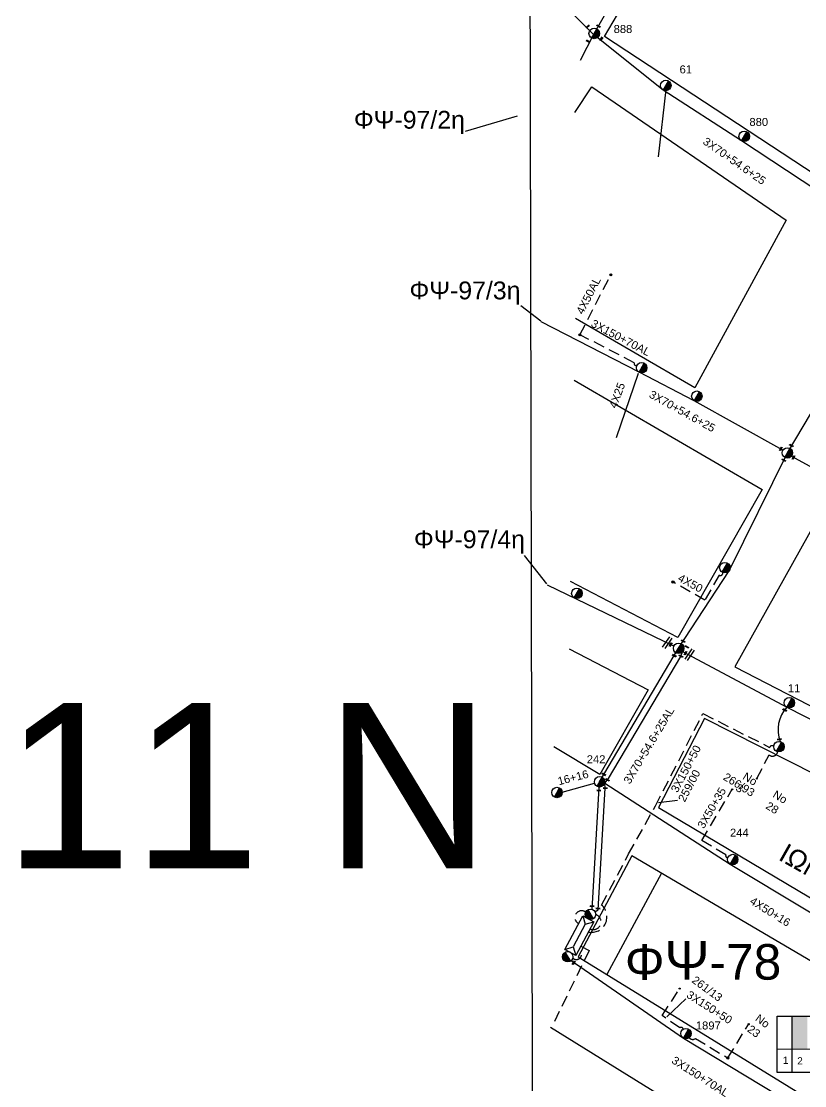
# Model space of a CAD drawing. Header units: millimetres. Extents: x 1421 to 13344, y 800 to 1949.
# Drawn here: x 10724.1 to 10900.3, y 1329.3 to 1568.7 of the extents above; entities that cross this region are included whole.
import ezdxf

# ---------------------------------------------------------------- set-up
doc = ezdxf.new("R2010")
doc.units = ezdxf.units.MM
doc.linetypes.add('DASHED', pattern=[19.05, 12.7, -6.35])
for name, color, linetype in [('Pillar OTE', 7, 'Continuous'), ('Άγνωστα', 7, 'Continuous'), ('Γυμνά εναέρια ΧΤ και ΦΟΠ (3Φ)   4x50+16AL', 7, 'Continuous'), ('Εναέρια παροχή ΧΤ 4x25', 7, 'SYN_LINE'), ('Επιγραφές - Σχήματα', 7, 'Continuous'), ('Καλωδια Χ.Τ. 3x50+35', 7, 'Continuous'), ('Καλώδια ΧΤ   3x150+50CU', 7, 'DASHED'), ('Καλώδια ΧΤ   3x150+70AL', 7, 'DASHED'), ('Καλώδια ΧΤ   3x150AL+50CU', 7, 'DASHED'), ('Μηχανική τομή', 7, 'Continuous'), ('Στύλος ΦΜ', 7, 'Continuous'), ('Στύλος ΦΜ @ 1', 7, 'Continuous'), ('Συνδέσεις', 7, 'Continuous'), ('Συνεστραμμένα ΧΤ   3x70+54.6+25 AL', 7, 'SYN_LINE'), ('Τομή', 7, 'Continuous'), ('Υποσταθμός εναέριος 2 στύλων', 7, 'Continuous'), ('Υποσταθμός πόλεως', 7, 'Continuous'), ('Υπόβαθρο ΔΕΗ', 7, 'Continuous'), ('Υπόγεια καλώδια Παροχών ΧΤ   4x50AL', 7, 'DASHED')]:
    doc.layers.add(name, color=color, linetype=linetype)
doc.styles.add('arial', font='ARIAL.TTF')
doc.styles.get("Standard").update_dxf_attribs({"font": 'ARIAL.TTF'})
doc.linetypes.add('SYN_LINE', pattern='A,0.5,-0.0001,["/\\/\\/\\/",Standard,S=0.1,R=0,X=0,Y=-0.05],-0.25', length=0.7501)
doc.dimstyles.new('ISO-25', dxfattribs={"dimtxt": 2.5, "dimasz": 2.5, "dimexe": 1.25, "dimexo": 0.625, "dimtad": 1, "dimtxsty": 'Standard', "dimcen": 2.5, "dimadec": 0, "dimazin": 0, "dimtfac": 1, "dimtmove": 0, "dimatfit": 3, "dimfxl": 1, "dimarcsym": 0})

# ---------------------------------------------------------------- blocks, each defined once
blk = doc.blocks.new('ΥΠΑΡΧΩΝ ΤΣΙΜΕΝΤΕΝΙΟΣ ΣΤΥΛΟΣ')
at = {"layer": 'Στύλος ΦΜ'}
blk.add_hatch(color=7, dxfattribs=at).paths.add_polyline_path([(-1.29, -2.28, 0.574793), (2.62, 0, 0.268822), (1.3, 2.27)])
at = {"layer": 'Στύλος ΦΜ', "color": 7}
blk.add_line((-1.29, -2.28), (1.3, 2.27), dxfattribs=at)
blk.add_circle((0, 0), 2.62, dxfattribs=at)
at = {"layer": 'Στύλος ΦΜ', "flags": 4}
for tag, p in [('ΑΡΙΘΜΟΣ', (-4.68, 8.05)), ('ΤΥΠΟΣ', (-4.91, 3.03))]:
    blk.add_attdef(tag, p, '', height=4, dxfattribs=at)
blk = doc.blocks.new('ΥΠΟΣΤΑΘΜΟΣ ΕΝΑΕΡΙΟΣ ΕΠΙ 2 ΣΤΥΛΩΝ')
at = {"layer": 'Υποσταθμός εναέριος 2 στύλων', "linetype": 'Continuous'}
for points in [[(-11.97, -2.11, 0.574793), (-8.45, -0.07, 0.268822), (-9.64, 1.98)], [(9.68, -2.15, 0.574793), (13.19, -0.1, 0.268822), (12.01, 1.95)]]:
    blk.add_hatch(color=256, dxfattribs=at).paths.add_polyline_path(points)
for p, q in [((-11.97, -2.11), (-9.64, 1.98)), ((9.68, -2.15), (12.01, 1.95))]:
    blk.add_line(p, q, dxfattribs=at)
for centre in [(-10.81, -0.07), (10.84, -0.1)]:
    blk.add_circle(centre, 2.36, dxfattribs=at)
at = {"layer": 'Υποσταθμός πόλεως', "linetype": 'Continuous', "ltscale": 40}
blk.add_lwpolyline([(-8.57, 2.82), (8.57, 2.82), (8.57, -2.82), (-8.57, -2.82)], close=True, dxfattribs=at)
for points in [[(-5.75, 0), (-8.57, 2.82)], [(-8.57, -2.82), (-5.75, 0)], [(-5.75, 0), (5.75, 0)], [(5.75, 0), (8.57, 2.82)], [(8.57, -2.82), (5.75, 0)]]:
    blk.add_lwpolyline(points, dxfattribs=at)
at = {"layer": 'Υποσταθμός εναέριος 2 στύλων', "ltscale": 40, "flags": 1}
for tag, p in [('ΜΕΤΑΣΧΗΜΑΤΙΣΜΟΣ', (14.09, 2.51)), ('ΙΣΧΥΣ', (14.07, -0.28)), ('ΑΡΙΘΜΟΣ', (14.19, -3))]:
    blk.add_attdef(tag, p, '', height=1.8, dxfattribs=at)
blk = doc.blocks.new('_ΣΥΝΔΕΣΗ')
at = {"layer": 'Συνδέσεις', "linetype": 'SYN_LINE', "ltscale": 40}
blk.add_hatch(color=256, dxfattribs=at).paths.add_polyline_path([(0.5, -0.01, 1), (-0.5, -0.01, 1)])
at = {"layer": 'Συνδέσεις'}
blk.add_circle((0, -0.01), 0.5, dxfattribs=at)
blk = doc.blocks.new('ΜΗΧΑΝΙΚΗ ΤΟΜΗ')
at = {"layer": 'Μηχανική τομή', "ltscale": 40}
for p, q in [((-1.89, 0.78), (1.89, 0.78)), ((1.89, 0), (-1.89, 0))]:
    blk.add_line(p, q, dxfattribs=at)
blk = doc.blocks.new('ΤΟΜΗ')
at = {"layer": 'Τομή', "ltscale": 40}
for p, q in [((-5.68, 0), (5.68, 0)), ((5.68, -2.33), (-5.68, -2.33))]:
    blk.add_line(p, q, dxfattribs=at)

msp = doc.modelspace()

# ---------------------------------------------------------------- hatches: boundary and pattern name
at = {"layer": 'Καλώδια ΧΤ   3x150AL+50CU', "linetype": 'DASHED', "ltscale": 0.2}
h = msp.add_hatch(color=30, dxfattribs=at)
h.dxf.hatch_style = 1
h.paths.add_polyline_path([(10900.92144, 1344.94119), (10897.48156, 1344.94141), (10897.4811, 1337.58082), (10900.92098, 1337.57747)])

# ---------------------------------------------------------------- linework, layer by layer
at = {"layer": 'Pillar OTE', "ltscale": 40}
for points in [[(10894.15286, 1332.30133), (10894.15365, 1344.94161), (10924.48673, 1344.93972), (10924.48593, 1332.27196), (10894.15286, 1332.30225)], [(10897.48077, 1332.29893), (10897.48156, 1344.94141)], [(10894.15319, 1337.58405), (10924.48627, 1337.55459)]]:
    msp.add_lwpolyline(points, dxfattribs=at)
at = {"layer": 'Άγνωστα', "color": 27}
msp.add_lwpolyline([(10869.11992, 1553.35845), (10867.35859, 1538.19496)], dxfattribs=at)
at = {"layer": 'Άγνωστα', "color": 206}
msp.add_lwpolyline([(10870.9156, 1428.19865), (10842.44195, 1441.90602)], dxfattribs=at)
at = {"layer": 'Άγνωστα', "color": 151, "linetype": 'DASHED', "ltscale": 0.2}
msp.add_lwpolyline([(10889.5662, 1398.38728), (10892.30477, 1403.72172), (10892.30477, 1403.72172, 0.59831386), (10894.24006, 1404.42391)], format="xyb", dxfattribs=at)
at = {"layer": 'Άγνωστα', "linetype": 'Continuous', "ltscale": 0.2}
msp.add_lwpolyline([(10845.78772, 1395.30254), (10853.0662, 1397.35496)], dxfattribs=at)
at = {"layer": 'Γυμνά εναέρια ΧΤ και ΦΟΠ (3Φ)   4x50+16AL', "color": 30, "linetype": 'Continuous', "ltscale": 0.2}
msp.add_lwpolyline([(10855.34064, 1397.38214), (10883.56162, 1379.16511), (10917.41001, 1358.82599), (10942.49774, 1343.97516), (10965.77232, 1332.54746)], dxfattribs=at)
at = {"layer": 'Εναέρια παροχή ΧΤ 4x25', "color": 2, "ltscale": 20}
msp.add_lwpolyline([(10862.89438, 1489.51224), (10857.92123, 1475.01977)], dxfattribs=at)
at = {"layer": 'Καλωδια Χ.Τ. 3x50+35', "color": 30, "linetype": 'DASHED', "ltscale": 0.2}
msp.add_lwpolyline([(10883.0473, 1380.6224, -0.711250848), (10882.6276, 1381.2562), (10877.18462, 1384.49145), (10884.01008, 1395.97457)], format="xyb", dxfattribs=at)
at = {"layer": 'Καλώδια ΧΤ   3x150+50CU', "color": 151, "linetype": 'DASHED', "ltscale": 0.2}
msp.add_lwpolyline([(10854.6366, 1369.96058), (10860.71753, 1381.43028), (10866.77103, 1392.24035), (10877.44037, 1413.00552), (10892.44743, 1405.40191, -0.514424157), (10893.36105, 1405.66441)], format="xyb", dxfattribs=at)
at = {"layer": 'Καλώδια ΧΤ   3x150+50CU', "color": 173, "linetype": 'DASHED', "ltscale": 0.2}
msp.add_lwpolyline([(10849.96358, 1360.72653), (10851.83622, 1359.70363), (10843.5577, 1342.79846)], dxfattribs=at)
at = {"layer": 'Καλώδια ΧΤ   3x150+50CU', "color": 85, "linetype": 'DASHED', "ltscale": 0.2}
msp.add_lwpolyline([(10872.97272, 1342.03003, 0.63246615), (10872.2565, 1342.34273), (10868.26217, 1345.10377), (10872.21211, 1351.16872)], format="xyb", dxfattribs=at)
at = {"layer": 'Καλώδια ΧΤ   3x150+50CU', "color": 30, "linetype": 'DASHED', "ltscale": 0.2}
for centre, radius, start, end in [((10852.35363, 1367.30883), 3.4991, 259.168866, 49.2737965), ((10852.77434, 1366.17634), 1.74407, 244.9236086, 71.5874083)]:
    msp.add_arc(centre, radius, start, end, dxfattribs=at)
at = {"layer": 'Καλώδια ΧΤ   3x150+50CU', "color": 6, "linetype": 'DASHED', "ltscale": 0.2}
msp.add_arc((10850.16294, 1367.14417), 1.51745, 52.8673344, 243.2561675, dxfattribs=at)
at = {"layer": 'Καλώδια ΧΤ   3x150+50CU', "color": 85, "linetype": 'DASHED', "ltscale": 0.2}
msp.add_arc((10848.97068, 1358.84645), 1.14672, 225.4268005, 62.4339614, dxfattribs=at)
at = {"layer": 'Καλώδια ΧΤ   3x150+70AL', "color": 2, "linetype": 'DASHED', "ltscale": 0.2}
msp.add_lwpolyline([(10862.57815, 1491.26843, -0.58631317), (10861.97104, 1491.91863), (10849.77434, 1498.20619)], format="xyb", dxfattribs=at)
at = {"layer": 'Καλώδια ΧΤ   3x150+70AL', "color": 85, "linetype": 'DASHED', "ltscale": 0.2}
msp.add_lwpolyline([(10874.32705, 1340.1044, 0.399028796), (10875.7635, 1339.94919), (10883.03654, 1335.55593)], format="xyb", dxfattribs=at)
at = {"layer": 'Συνεστραμμένα ΧΤ   3x70+54.6+25 AL', "color": 30, "linetype": 'SYN_LINE', "ltscale": 20}
for points in [[(10875.86822, 1607.39547), (10866.90348, 1590.43484), (10852.85975, 1565.72701), (10849.83885, 1559.85971)], [(10853.15987, 1368.46155), (10853.8867, 1368.89412), (10855.48051, 1396.25636), (10855.34064, 1397.38214), (10856.23334, 1398.43668), (10872.46476, 1425.84036), (10872.86756, 1426.91727), (10872.8952, 1426.94977)]]:
    msp.add_lwpolyline(points, dxfattribs=at)
at = {"layer": 'Συνεστραμμένα ΧΤ   3x70+54.6+25 AL', "color": 27, "linetype": 'SYN_LINE', "ltscale": 20}
msp.add_lwpolyline([(10919.02831, 1511.55883), (10903.0279, 1530.66069), (10886.14511, 1541.79031), (10868.50444, 1553.23239), (10852.85975, 1565.72701), (10834.9598, 1583.72383)], dxfattribs=at)
at = {"layer": 'Συνεστραμμένα ΧΤ   3x70+54.6+25 AL', "color": 6, "linetype": 'SYN_LINE', "ltscale": 20}
msp.add_lwpolyline([(10852.53028, 1368.97313), (10854.20202, 1397.67332), (10871.97915, 1427.68665), (10883.32849, 1445.13623), (10896.43984, 1471.62076), (10908.9233, 1492.56223), (10919.44847, 1509.91407)], dxfattribs=at)
at = {"layer": 'Συνεστραμμένα ΧΤ   3x70+54.6+25 AL', "color": 2, "linetype": 'SYN_LINE', "ltscale": 20}
for points in [[(10895.43133, 1472.23411), (10875.48633, 1483.35697), (10863.06987, 1489.75782), (10841.08214, 1501.0928)], [(10897.3633, 1470.89393), (10916.66926, 1460.3015), (10916.6519, 1451.98999), (10932.20149, 1443.37997), (10939.73393, 1439.27062), (10965.89011, 1425.14258), (10997.52084, 1405.75331)]]:
    msp.add_lwpolyline(points, dxfattribs=at)
at = {"layer": 'Συνεστραμμένα ΧΤ   3x70+54.6+25 AL', "color": 151, "linetype": 'SYN_LINE', "ltscale": 20}
msp.add_lwpolyline([(10872.8805, 1426.93249), (10896.28725, 1414.42563), (10919.43357, 1402.68227), (10951.35159, 1386.09517), (10978.22287, 1373.28367)], dxfattribs=at)
at = {"layer": 'Συνεστραμμένα ΧΤ   3x70+54.6+25 AL', "color": 85, "linetype": 'SYN_LINE', "ltscale": 20}
msp.add_lwpolyline([(10847.8165, 1357.45301), (10873.03645, 1340.01996), (10915.49121, 1314.37526), (10943.80396, 1295.53824)], dxfattribs=at)
at = {"layer": 'Συνεστραμμένα ΧΤ   3x70+54.6+25 AL', "color": 151, "linetype": 'SYN_LINE', "ltscale": 8}
msp.add_arc((10901.92747, 1409.3285), 7.60216, 137.8954825, 200.1136908, dxfattribs=at)
at = {"layer": 'Υπόβαθρο ΔΕΗ'}
for points in [[(10837.93673, 1874.1658), (10840.03143, 862.30832)], [(10855.28828, 1565.24333), (10878.68534, 1604.9358), (10945.21122, 1560.53266), (10922.81145, 1520.99185), (10855.28828, 1565.24333)], [(10848.615, 1548.16384), (10852.46646, 1553.9791), (10896.17779, 1523.97038), (10875.61329, 1486.23114), (10848.73927, 1501.82511)], [(10848.47709, 1487.98771), (10890.77695, 1463.39182), (10871.80521, 1430.10923), (10847.61907, 1442.70257)], [(10884.6492, 1423.48246), (10978.76315, 1374.92158), (10996.97142, 1405.20417), (10903.01253, 1456.44379), (10884.6492, 1423.48246)], [(10871.80542, 1430.10959), (10871.80542, 1430.10959)], [(10847.33192, 1427.547), (10865.1145, 1418.37155), (10854.24294, 1399.2993), (10843.87107, 1405.50289)], [(10867.47604, 1391.86199), (10956.50615, 1338.94337), (10972.19537, 1364.12762), (10877.78633, 1411.92835), (10867.47604, 1391.86199)], [(10861.42004, 1381.04743), (10849.34258, 1358.26723), (10935.89366, 1305.04034), (10950.20537, 1328.81778), (10861.42004, 1381.04743)], [(10868.14306, 1377.09248), (10855.8014, 1354.29521)], [(10843.85876, 1316.7918), (10921.75883, 1281.92251), (10922.80156, 1283.55284), (10926.79113, 1290.52702), (10843.14574, 1342.43392)]]:
    msp.add_lwpolyline(points, dxfattribs=at)
at = {"layer": 'Υπόγεια καλώδια Παροχών ΧΤ   4x50AL', "color": 2, "linetype": 'DASHED', "ltscale": 0.2}
msp.add_lwpolyline([(10849.77434, 1498.20619), (10856.71972, 1511.67893)], dxfattribs=at)
at = {"layer": 'Υπόγεια καλώδια Παροχών ΧΤ   4x50AL', "color": 6, "linetype": 'DASHED', "ltscale": 0.2}
msp.add_lwpolyline([(10881.91708, 1444.73268, -0.645599322), (10881.11094, 1444.14669), (10877.89447, 1438.50396), (10870.67922, 1442.61679)], format="xyb", dxfattribs=at)
at = {"layer": 'Υπόγεια καλώδια Παροχών ΧΤ   4x50AL', "color": 85, "linetype": 'DASHED', "ltscale": 0.2}
msp.add_lwpolyline([(10883.03654, 1335.55593), (10887.65188, 1343.06751)], dxfattribs=at)

# ---------------------------------------------------------------- block references
at = {"layer": 'Μηχανική τομή'}
for p, xscale, yscale, zscale, rotation in [((10851.59075, 1567.46261), 0.249999999999919, 0.249999999999919, 0.249999999999919, 40.91104552096829), ((10853.88926, 1567.52963), 0.2500000000002005, 0.2500000000002005, 0.2500000000002005, 331.5446991727721), ((10851.59377, 1564.08857), 0.2500000000002005, 0.2500000000002005, 0.2500000000002005, 331.5446991727721), ((10854.67286, 1564.68145), 0.249999999999919, 0.249999999999919, 0.249999999999919, 55.57602775979534), ((10895.05578, 1472.48184), 0.249999999999919, 0.249999999999919, 0.249999999999919, 60.51731428412965), ((10897.27295, 1473.19548), 0.2500000000002005, 0.2500000000002005, 0.2500000000002005, 331.5446991727721), ((10895.58882, 1469.8974), 0.2500000000002005, 0.2500000000002005, 0.2500000000002005, 331.5446991727721), ((10897.88312, 1470.54688), 0.249999999999919, 0.249999999999919, 0.249999999999919, 60.51731428412965), ((10872.94488, 1429.19492), 0.2500000000002005, 0.2500000000002005, 0.2500000000002005, 331.5446991727721), ((10870.26222, 1428.51319), 0.249999999999919, 0.249999999999919, 0.249999999999919, 60.51731428412965), ((10873.58338, 1426.55692), 0.249999999999919, 0.249999999999919, 0.249999999999919, 60.51731428412965), ((10873.74713, 1427.92158), 0.2500000000002005, 0.2500000000002005, 0.2500000000002005, 331.5446991727721), ((10870.95322, 1425.95456), 0.2500000000002005, 0.2500000000002005, 0.2500000000002005, 331.5446991727721), ((10872.46476, 1425.84036), 0.2500000000002005, 0.2500000000002005, 0.2500000000002005, 331.5446991727721), ((10895.78407, 1413.73465), 0.2500000000002005, 0.2500000000002005, 0.2500000000002005, 331.5446991727721), ((10894.65631, 1407.10969), 0.2500000000002004, 0.2500000000002004, 0.2500000000002004, 9.62340053984401), ((10855.11154, 1399.25012), 0.2500000000002005, 0.2500000000002005, 0.2500000000002005, 331.5446991727721), ((10855.93338, 1398.01815), 0.2500000000002005, 0.2500000000002005, 0.2500000000002005, 331.5446991727721), ((10854.02014, 1395.60471), 0.2500000000002005, 0.2500000000002005, 0.2500000000002005, 354.6634221179929), ((10855.48653, 1396.14804), 0.2500000000002005, 0.2500000000002005, 0.2500000000002005, 357.7855452417418), ((10852.50473, 1369.58847), 0.2500000000002005, 0.2500000000002005, 0.2500000000002005, 354.6634221179929), ((10853.83561, 1369.07097), 0.2500000000002005, 0.2500000000002005, 0.2500000000002005, 354.6634221179929), ((10848.45855, 1356.92269), 0.249999999999919, 0.249999999999919, 0.249999999999919, 60.51731428412965)]:
    msp.add_blockref('ΜΗΧΑΝΙΚΗ ΤΟΜΗ', p, dxfattribs=dict(at, xscale=xscale, yscale=yscale, zscale=zscale, rotation=rotation))
at = {"layer": 'Στύλος ΦΜ @ 1', "ltscale": 40}
ref = msp.add_blockref('ΥΠΑΡΧΩΝ ΤΣΙΜΕΝΤΕΝΙΟΣ ΣΤΥΛΟΣ', (10852.98327, 1565.94894), dxfattribs=dict(at, xscale=0.4499999999998181, yscale=0.4499999999998181, zscale=0.4499999999998181))
ref.add_attrib('ΤΥΠΟΣ', '888', (10857.3567, 1566.05717), dxfattribs={"layer": 'Στύλος ΦΜ', "height": 1.8, "flags": 4})
ref = msp.add_blockref('ΥΠΑΡΧΩΝ ΤΣΙΜΕΝΤΕΝΙΟΣ ΣΤΥΛΟΣ', (10869.08548, 1554.25686), dxfattribs=dict(at, xscale=0.4499999999998181, yscale=0.4499999999998181, zscale=0.4499999999998181))
ref.add_attrib('ΤΥΠΟΣ', '61', (10872.17939, 1556.97374), dxfattribs={"layer": 'Στύλος ΦΜ', "height": 1.8, "flags": 4})
ref = msp.add_blockref('ΥΠΑΡΧΩΝ ΤΣΙΜΕΝΤΕΝΙΟΣ ΣΤΥΛΟΣ', (10886.72614, 1542.81478), dxfattribs=dict(at, xscale=0.4499999999998181, yscale=0.4499999999998181, zscale=0.4499999999998181))
ref.add_attrib('ΤΥΠΟΣ', '880', (10887.89829, 1545.15428), dxfattribs={"layer": 'Στύλος ΦΜ', "height": 1.8, "flags": 4})
at = {"layer": 'Στύλος ΦΜ @ 1', "ltscale": 40, "xscale": 0.4499999999998181, "yscale": 0.4499999999998181, "zscale": 0.4499999999998181}
for p in [(10863.65091, 1490.78229), (10876.06736, 1484.38144), (10896.43758, 1471.62205), (10882.36958, 1445.82006), (10849.07886, 1440.04131), (10871.9768, 1427.68778), (10894.53456, 1405.56427), (10844.6107, 1395.26046)]:
    msp.add_blockref('ΥΠΑΡΧΩΝ ΤΣΙΜΕΝΤΕΝΙΟΣ ΣΤΥΛΟΣ', p, dxfattribs=at)
at = {"layer": 'Στύλος ΦΜ @ 1', "ltscale": 40}
ref = msp.add_blockref('ΥΠΑΡΧΩΝ ΤΣΙΜΕΝΤΕΝΙΟΣ ΣΤΥΛΟΣ', (10896.86828, 1415.4501), dxfattribs=dict(at, xscale=0.4499999999998181, yscale=0.4499999999998181, zscale=0.4499999999998181))
ref.add_attrib('ΤΥΠΟΣ', '11', (10896.55556, 1417.81689), dxfattribs={"layer": 'Στύλος ΦΜ', "height": 1.8, "flags": 4})
ref = msp.add_blockref('ΥΠΑΡΧΩΝ ΤΣΙΜΕΝΤΕΝΙΟΣ ΣΤΥΛΟΣ', (10854.19976, 1397.67461), dxfattribs=dict(at, xscale=0.4499999999998181, yscale=0.4499999999998181, zscale=0.4499999999998181))
ref.add_attrib('ΤΥΠΟΣ', '242', (10851.30769, 1401.83434), dxfattribs={"layer": 'Στύλος ΦΜ', "height": 1.8, "flags": 4})
ref = msp.add_blockref('ΥΠΑΡΧΩΝ ΤΣΙΜΕΝΤΕΝΙΟΣ ΣΤΥΛΟΣ', (10884.14265, 1380.18958), dxfattribs=dict(at, xscale=0.4499999999998181, yscale=0.4499999999998181, zscale=0.4499999999998181))
ref.add_attrib('ΤΥΠΟΣ', '244', (10883.5243, 1385.32057), dxfattribs={"layer": 'Στύλος ΦΜ', "height": 1.8, "flags": 4})
ref = msp.add_blockref('ΥΠΑΡΧΩΝ ΤΣΙΜΕΝΤΕΝΙΟΣ ΣΤΥΛΟΣ', (10873.61749, 1341.04443), dxfattribs=dict(at, xscale=0.4499999999998181, yscale=0.4499999999998181, zscale=0.4499999999998181))
ref.add_attrib('ΤΥΠΟΣ', '1897', (10875.85133, 1341.96497), dxfattribs={"layer": 'Στύλος ΦΜ', "height": 1.8, "flags": 4})
at = {"layer": 'Συνδέσεις'}
for p, xscale, yscale, zscale in [((10856.71972, 1511.67893), 0.4777242751394019, 0.4777242751394019, 0.4777242751394019), ((10849.75563, 1498.1699), 0.4777242751394019, 0.4777242751394019, 0.4777242751394019), ((10870.71552, 1442.60348), 0.4777242751394019, 0.4777242751394019, 0.4777242751394019), ((10889.5662, 1398.38728), 0.25, 0.25, 0.25), ((10884.01008, 1395.97457), 0.25, 0.25, 0.25), ((10872.21211, 1351.16872), 0.25, 0.25, 0.25), ((10887.72842, 1343.16984), 0.25, 0.25, 0.25), ((10883.03654, 1335.55593), 0.4777242751394019, 0.4777242751394019, 0.4777242751394019)]:
    msp.add_blockref('_ΣΥΝΔΕΣΗ', p, dxfattribs=dict(at, xscale=xscale, yscale=yscale, zscale=zscale))
at = {"layer": 'Τομή', "xscale": 0.2499999999999999, "yscale": 0.2499999999999999, "zscale": 0.2499999999999999, "rotation": 55.83251641123591}
for p in [(10869.16394, 1429.11592), (10874.20483, 1426.42032)]:
    msp.add_blockref('ΤΟΜΗ', p, dxfattribs=at)
at = {"layer": 'Υποσταθμός εναέριος 2 στύλων', "xscale": 0.5, "yscale": 0.5, "zscale": 0.5, "rotation": 241.8410456504147}
msp.add_blockref('ΥΠΟΣΤΑΘΜΟΣ ΕΝΑΕΡΙΟΣ ΕΠΙ 2 ΣΤΥΛΩΝ', (10849.62675, 1363.08017), dxfattribs=at)

# ---------------------------------------------------------------- texts
at = {"ltscale": 40, "insert": (10720.16218, 1415.37918), "char_height": 37.162172, "width": 427.7952412, "attachment_point": 1, "style": 'arial'}
msp.add_mtext('11 Ν', dxfattribs=at)
at = {"ltscale": 40, "insert": (10896.30908, 1384.03198), "char_height": 4, "width": 64.8866414, "attachment_point": 1, "rotation": 330.4658842, "style": 'arial'}
msp.add_mtext('{\\H1.083x;ΙΩΝΙΑΣ}', dxfattribs=at)
at = {"ltscale": 30, "char_height": 1.63441, "width": 11.2572904, "attachment_point": 1}
for s, insert in [('1', (10895.39902, 1335.86265)), ('2', (10898.63749, 1335.72919))]:
    msp.add_mtext(s, dxfattribs=dict(at, insert=insert))
at = {"layer": 'Άγνωστα', "color": 7, "char_height": 1.8, "attachment_point": 1}
for s, gutter_width, insert, rotation in [('3X70+54.6+25', 12.5, (10878.28026, 1542.73683), 325.1238696), ('4X50AL', 12.5, (10848.84773, 1503.45307), 62.722608), ('4X50', 12.5, (10872.47167, 1444.53654), 331.539985), ('3X150+50', 12.5, (10870.1096, 1395.91706), 62.103661), ('16+16', 1.88396, (10844.58338, 1398.62973), 14.3052148), ('259/00', 12.5, (10871.751, 1393.80806), 62.103661), ('266/93', 2.1448, (10882.76631, 1399.80457), 328.3358313), ('3X50+35', 12.5, (10876.06878, 1387.87816), 59.6524774), ('261/13', 1.88396, (10875.83936, 1354.14875), 323.6127796)]:
    msp.add_mtext_dynamic_manual_height_columns(s, width=1.8, gutter_width=gutter_width, heights=[0.04535], dxfattribs=dict(at, insert=insert, rotation=rotation))
at = {"layer": 'Άγνωστα', "color": 7}
note = msp.add_mtext_dynamic_manual_height_columns('No ', width=1.8, gutter_width=2.1448, heights=[0.04535, 0], dxfattribs=dict(at, insert=(10883.79491, 1401.98137), char_height=1.8, attachment_point=1, rotation=328.3358313))
for column, words in zip(note.columns.linked_columns, ['3']):
    column.text = words
note = msp.add_mtext_dynamic_manual_height_columns('No ', width=1.8, gutter_width=2.1448, heights=[0.04535, 0], dxfattribs=dict(at, insert=(10890.55316, 1397.93521), char_height=1.8, attachment_point=1, rotation=328.3358313))
for column, words in zip(note.columns.linked_columns, ['28']):
    column.text = words
note = msp.add_mtext_dynamic_manual_height_columns('No ', width=1.8, gutter_width=1.88396, heights=[0.04535, 0], dxfattribs=dict(at, insert=(10887.13269, 1347.71905), char_height=1.8, attachment_point=1, rotation=323.6127796))
for column, words in zip(note.columns.linked_columns, ['23']):
    column.text = words
at = {"layer": 'Γυμνά εναέρια ΧΤ και ΦΟΠ (3Φ)   4x50+16AL', "color": 7, "insert": (10888.7524, 1371.90767), "char_height": 1.8, "attachment_point": 1, "rotation": 328.042606}
msp.add_mtext_dynamic_manual_height_columns('4X50+16', width=1.8, gutter_width=12.5, heights=[0.04535], dxfattribs=at)
at = {"layer": 'Εναέρια παροχή ΧΤ 4x25', "color": 7, "insert": (10856.26777, 1482.13161), "char_height": 1.8, "attachment_point": 1, "rotation": 69.7633707}
msp.add_mtext_dynamic_manual_height_columns('4X25', width=1.8, gutter_width=12.5, heights=[0.04535], dxfattribs=at)
at = {"layer": 'Επιγραφές - Σχήματα', "ltscale": 0.2, "char_height": 4, "width": 19.6718533, "attachment_point": 1}
for s, insert in [('ΦΨ-97/2η', (10798.93046, 1548.54624)), ('ΦΨ-97/3η', (10811.42753, 1510.16326)), ('ΦΨ-97/4η', (10812.43517, 1454.20503))]:
    msp.add_mtext(s, dxfattribs=dict(at, insert=insert))
at = {"layer": 'Καλώδια ΧΤ   3x150+70AL', "color": 7, "char_height": 1.8, "attachment_point": 1}
for s, insert, rotation in [('3X150+70AL', (10852.92317, 1501.74082), 332.1643408), ('3X70+54.6+25', (10866.02221, 1485.80072), 330.9644646), ('3X150+50', (10874.53991, 1350.82464), 327.4492663), ('3X150+70AL', (10871.18181, 1336.07015), 327.4492663)]:
    msp.add_mtext_dynamic_manual_height_columns(s, width=1.8, gutter_width=12.5, heights=[0.04535], dxfattribs=dict(at, insert=insert, rotation=rotation))
at = {"layer": 'Συνεστραμμένα ΧΤ   3x70+54.6+25 AL', "color": 7, "insert": (10859.46618, 1397.92445), "char_height": 1.8, "attachment_point": 1, "rotation": 58.9788387}
msp.add_mtext_dynamic_manual_height_columns('3X70+54.6+25AL', width=1.8, gutter_width=12.5, heights=[0.04535], dxfattribs=at)
at = {"layer": 'Υπόβαθρο ΔΕΗ', "insert": (10859.8825, 1361.83373), "char_height": 8, "attachment_point": 1}
msp.add_mtext_dynamic_manual_height_columns('Φ{\\H1.0833x;Ψ}-78', width=84.657329, gutter_width=12.5, heights=[0], dxfattribs=at)

# ---------------------------------------------------------------- leaders
at = {"layer": 'Επιγραφές - Σχήματα', "ltscale": 40}
for points in [[(10835.68497, 1547.36199), (10823.97104, 1543.90625)], [(10841.01335, 1501.29007), (10836.50696, 1504.66629)], [(10842.29094, 1442.19022), (10837.3415, 1448.55264)], [(10867.4247, 1393.0281), (10871.72859, 1393.51069)], [(10869.28472, 1344.7796), (10873.59022, 1348.88098)]]:
    msp.add_leader(points, dimstyle='ISO-25', override={"dimasz": 1, "dimtad": 0}, dxfattribs=at)

doc.saveas('drawing.dxf')
